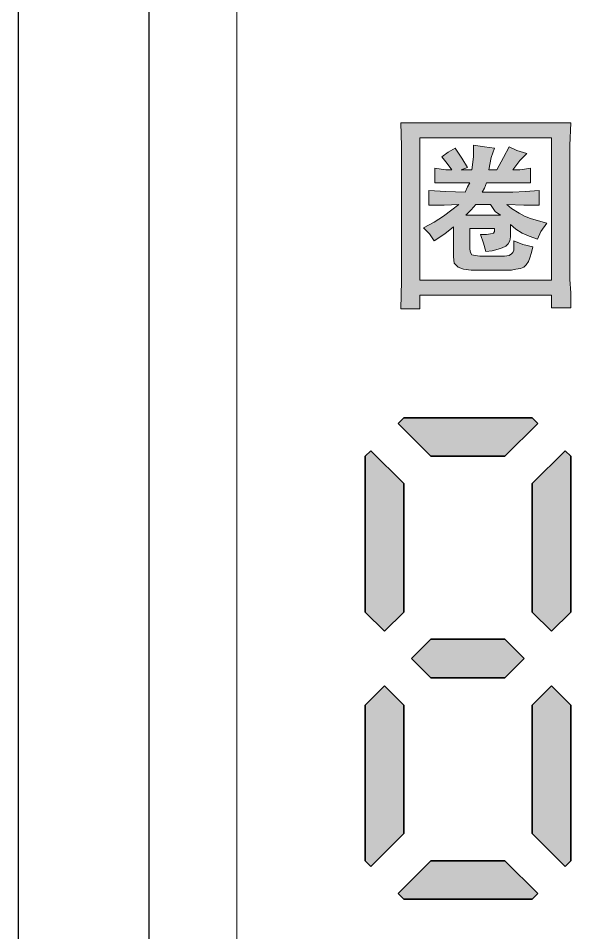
# Model space of a CAD drawing. Header units: millimetres. Extents: x -13 to 383, y -156 to 81.
# Drawn here: x 292.15 to 297.21, y 34.56 to 42.93 of the extents above; entities that cross this region are included whole.
import ezdxf

# ---------------------------------------------------------------- set-up
doc = ezdxf.new("R2010")
doc.units = ezdxf.units.MM
doc.header["$LTSCALE"] = 0.5
doc.layers.get('0').update_dxf_attribs({"lineweight": 18})
doc.layers.add('粗实线层', color=7, linetype='Continuous', lineweight=35)

msp = doc.modelspace()

# ---------------------------------------------------------------- hatches: boundary and pattern name
at = {"layer": '粗实线层', "linetype": 'Continuous'}
h = msp.add_hatch(color=8, dxfattribs=at)
h.paths.add_polyline_path([(295.6632524781127, 41.76147153739285), (295.6585126066315, 41.89418793886549), (295.6555825738682, 41.97622885624381), (296.3581807257087, 41.97622885624381), (296.3581807257087, 41.83817057983961), (295.8319903714956, 41.83817057983961), (295.8319903714956, 40.53428685824528), (296.3581807257087, 40.53428685824528), (296.3581807257087, 40.39622858184126), (295.8319903714956, 40.39622858184123), (295.8319903714956, 40.27351011392636), (295.6555825738682, 40.27351011392636), (295.6632524781127, 40.52661695400062), (295.6632524781127, 40.77205388983009), (295.6632524781127, 41.5543841227867)], flags=0)
h.paths.add_polyline_path([(296.3581807257087, 41.83817057983961), (296.3581807257087, 41.91712967456965), (296.3581807257087, 41.97622885624381), (297.2125731355364, 41.97622885624381), (297.2049032312918, 41.76914144163752), (297.2049032312918, 41.5543841227867), (297.2049032312918, 40.76438398558543), (297.2049032312918, 40.65700532616), (297.2049032312918, 40.54195676248995), (297.2125731355364, 40.41923829457519), (297.2125731355364, 40.28118001817114), (297.036165337909, 40.28118001817114), (297.036165337909, 40.39622858184123), (296.3581807257087, 40.39622858184123), (296.3581807257087, 40.53428685824528), (297.036165337909, 40.53428685824528), (297.036165337909, 41.83817057983961)], flags=0)
h = msp.add_hatch(color=8, dxfattribs=at)
h.paths.add_polyline_path([(296.5347683576265, 41.54603926696848), (296.5983856113932, 41.65913660699874), (296.6478656976569, 41.7580967795252), (296.7185515351755, 41.72275386076578), (296.81044312395, 41.69447952575817), (296.7468258701823, 41.63086227199113), (296.6832086164156, 41.54603926696848), (296.7114829514235, 41.54603926696848), (296.7468258701823, 41.54603926696848), (296.7892373726941, 41.55310785072044), (296.8457860427098, 41.56017643447228), (296.8457860427098, 41.4258733431864), (296.7397572864314, 41.4258733431864), (296.6620028651598, 41.4258733431864), (296.442876768852, 41.4258733431864), (296.4216710175961, 41.37639325692317), (296.4004652663402, 41.34105033816374), (296.6832086164156, 41.34105033816374), (296.7963059564461, 41.34811892191556), (296.9235404639804, 41.35518750566752), (296.9235404639804, 41.22088441438152), (296.7821687889421, 41.22088441438152), (296.626659946401, 41.22795299813347), (296.6690714489117, 41.19261007937405), (296.7397572864314, 41.15019857686264), (296.7892373726941, 41.12192424185517), (296.8457860427098, 41.10071849059941), (296.9164718802284, 41.07951273934378), (296.994226301499, 41.05830698808816), (296.9376776314843, 40.98055256681732), (296.9094032964765, 40.90986672929847), (296.8316488752059, 40.93814106430594), (296.7680316214382, 40.96641539931352), (296.7114829514235, 41.00175831807294), (296.6620028651598, 41.04416982058436), (296.6620028651598, 40.97348398306548), (296.6620028651598, 40.93107248055409), (296.6549342814078, 40.89572956179467), (296.6407971139049, 40.86745522678706), (296.619591362649, 40.84624947553144), (296.5842484438892, 40.83211230802763), (296.5489055251294, 40.81797514052383), (296.4923568551147, 40.80383797302002), (296.4358081851, 40.79676938926821), (296.4146024338442, 40.8745238105389), (296.3863280988363, 40.95227823180971), (296.442876768852, 40.95227823180971), (296.4782196876108, 40.9593468155617), (296.5064940226187, 40.96641539931352), (296.5135626063706, 40.98055256681732), (296.5135626063706, 41.00882690182479), (296.3581807257087, 41.00882690182479), (296.3581807257087, 41.12899282560701), (296.5701112763853, 41.12899282560701), (296.5206311901226, 41.16433574436644), (296.4782196876108, 41.22795299813347), (296.3581807257087, 41.22795299813347), (296.3581807257087, 41.65559388754238), (296.3581807257087, 41.76716682122341), (296.4216710175961, 41.7580967795252), (296.5135626063706, 41.74395961202154), (296.4852882713627, 41.65913660699874), (296.4640825201068, 41.54603926696848)], flags=0)
h.paths.add_polyline_path([(296.0823789975049, 41.60258793698367), (296.0625644337279, 41.62806380469743), (296.0328989112422, 41.6662051907507), (296.0894475812569, 41.70861669326197), (296.1530648350235, 41.74395961202154), (296.2166820887912, 41.6520680232469), (296.2661621750539, 41.56724501822424), (296.2096135050393, 41.54603926696848), (296.3085736775657, 41.54603926696848), (296.3227108450697, 41.6662051907507), (296.3227108450697, 41.77223394702901), (296.3581807257087, 41.76716682122341), (296.3581807257087, 41.2279529981335), (296.3439165963255, 41.22795299813347), (296.3015050938138, 41.17847291187024), (296.2520250075511, 41.12899282560701), (296.3581807257087, 41.12899282560701), (296.3581807257087, 41.00882690182482), (296.2873679263098, 41.00882690182479), (296.2873679263098, 40.81797514052383), (296.2944365100618, 40.78970080551625), (296.3085736775657, 40.7684950542606), (296.3368480125736, 40.76142647050878), (296.3581807257087, 40.75787101831949), (296.3581807257087, 40.62712337922275), (296.3015050938138, 40.62712337922275), (296.2308192562951, 40.63419196297471), (296.1813391700314, 40.65539771423036), (296.1459962512726, 40.69074063298979), (296.1389276675206, 40.74728930300498), (296.1389276675206, 41.02296406932871), (296.061173246249, 40.9593468155617), (295.9622130737226, 40.89572956179467), (295.9198015712118, 40.9593468155617), (295.8632529011961, 41.01589548557675), (295.9622130737226, 41.06537557183998), (296.0470360787461, 41.12192424185517), (296.1247905000167, 41.17847291187024), (296.1884077537834, 41.22795299813347), (296.0541046624982, 41.22088441438152), (295.9127329874599, 41.22088441438152), (295.9127329874599, 41.35518750566752), (296.068241830001, 41.34811892191556), (296.2449564237991, 41.34105033816374), (296.2661621750539, 41.39053042442697), (296.2873679263098, 41.4258733431864), (296.1106533325128, 41.4258733431864), (295.9692816574745, 41.4258733431864), (295.9692816574745, 41.56017643447228), (296.0258303274903, 41.55310785072044), (296.068241830001, 41.54603926696848), (296.1035847487609, 41.54603926696848), (296.1247905000167, 41.54603926696848)], flags=0)
msp.add_hatch(color=8, dxfattribs=at).paths.add_polyline_path([(296.3581807257087, 40.62712337922275), (296.3581807257087, 40.72415941795407), (296.3581807257087, 40.75787101831952), (296.3792595150843, 40.75435788675679), (296.6054541951451, 40.75435788675679), (296.6478656976569, 40.76142647050878), (296.6690714489117, 40.77556363801244), (296.6832086164156, 40.78970080551625), (296.6902772001677, 40.81090655677187), (296.6902772001677, 40.84624947553144), (296.6902772001677, 40.89572956179467), (296.7751002051901, 40.8603866430351), (296.8669917939646, 40.83918089177948), (296.8528546264607, 40.78970080551625), (296.8387174589578, 40.74022071925302), (296.8245802914539, 40.70487780049359), (296.803374540198, 40.67660346548598), (296.7821687889421, 40.65539771423036), (296.7538944539343, 40.64126054672656), (296.7114829514235, 40.63419196297471), (296.6690714489117, 40.62712337922275)], flags=0)
h = msp.add_hatch(color=8, dxfattribs=at)
h.paths.add_polyline_path([(295.9324252007312, 38.92056893629652), (295.667164550203, 39.18582958676961), (295.6311710618352, 39.22182307512998), (295.6828581006315, 39.27351011392628), (296.8593286928939, 39.27351011392628), (296.9110157314279, 39.22182307512992), (296.6097615925318, 38.92056893629643)], flags=0)
h.paths.add_polyline_path([(296.8593286926314, 37.49366544270075), (296.8593286926314, 38.46259070297157), (296.8593286926315, 38.67100183654378), (297.1605828314688, 38.97225597508896), (297.2122698702315, 38.92056893632622), (297.2122698702314, 37.4936654428034), (297.0357992815319, 37.31719485410594)], flags=0)
h.paths.add_polyline_path([(295.9324252006041, 36.89115716517472), (295.8429223168549, 36.98066004891473), (295.7559546117949, 37.06762775396561), (295.9324252006041, 37.24409834267783), (296.6097615926103, 37.24409834272632), (296.7862321814267, 37.06762775392809), (296.6097615926588, 36.89115716517472)], flags=0)
h.paths.add_polyline_path([(295.3299169230316, 37.49366544280352), (295.3299169230316, 38.0655183746118), (295.3299169230316, 38.92056893649038), (295.3816039617943, 38.97225597508901), (295.6828581006459, 38.67100183630018), (295.6828581006315, 37.4936654427008), (295.5063875119322, 37.31719485410599)], flags=0)
h.paths.add_polyline_path([(295.3299169230316, 35.21468657136219), (295.3299169230316, 36.2290588559481), (295.3299169230316, 36.64159006504912), (295.506387511731, 36.81806065374656), (295.6828581005885, 36.64159006510869), (295.6828581006315, 35.46425367137405), (295.3816039617943, 35.16299953276356)], flags=0)
h.paths.add_polyline_path([(295.6311710618352, 34.91343243272266), (295.8052145410626, 35.08747591191388), (295.9324252007312, 35.21468657155611), (296.6097615923719, 35.2146865715263), (296.9110157314279, 34.91343243272274), (296.8593286926315, 34.86174539392636), (295.6828581006315, 34.8617453939263)], flags=0)
h.paths.add_polyline_path([(296.8593286926314, 35.46425367157008), (296.8593286926314, 35.72562786820635), (296.8593286926314, 36.64159006515189), (297.0357992813308, 36.8180606537467), (297.2122698701883, 36.64159006510877), (297.2122698702315, 35.21468657123165), (297.1605828314688, 35.16299953276368)], flags=0)

# ---------------------------------------------------------------- linework, layer by layer
at = {"color": 4, "linetype": 'Continuous', "lineweight": 25}
for p, q in [((292.1534459703799, 48.64999987148562), (292.1534459703799, 20.64999900721827)), ((293.3534462602075, 20.64999900721827), (293.3534462602075, 48.64999987148562))]:
    msp.add_line(p, q, dxfattribs=at)
at = {"ltscale": 0.5}
for p, q in [((292.1534459703799, 20.64999900721827), (292.1534459703799, 48.64999987148562)), ((293.3534462602075, 20.64999900721827), (293.3534462602075, 48.64999987148562))]:
    msp.add_line(p, q, dxfattribs=at)
at = {"color": 8, "ltscale": 0.5}
msp.add_line((294.1534462602075, 22.44999900714126), (294.1534462602075, 46.84999987128461), dxfattribs=at)
at = {"color": 8, "lineweight": 0}
for points in [[(295.6555825738682, 41.97622885624381), (297.2125731355364, 41.97622885624381), (297.2049032312918, 41.76914144163752), (297.2049032312918, 41.5543841227867), (297.2049032312918, 40.76438398558543), (297.2049032312918, 40.65700532616), (297.2049032312918, 40.54195676248995), (297.2125731355364, 40.41923829457519), (297.2125731355364, 40.28118001817114), (297.036165337909, 40.28118001817114), (297.036165337909, 40.39622858184123), (295.8319903714956, 40.39622858184123), (295.8319903714956, 40.27351011392636), (295.6555825738682, 40.27351011392636), (295.6632524781127, 40.52661695400062), (295.6632524781127, 40.77205388983009), (295.6632524781127, 41.5543841227867), (295.6632524781127, 41.76147153739285), (295.6555825738682, 41.97622885624381)], [(295.8319903714956, 41.83817057983961), (295.8319903714956, 40.53428685824528), (297.036165337909, 40.53428685824528), (297.036165337909, 41.83817057983961), (295.8319903714956, 41.83817057983961)], [(296.3439165963255, 41.22795299813347), (296.3015050938138, 41.17847291187024), (296.2520250075511, 41.12899282560701), (296.5701112763853, 41.12899282560701), (296.5206311901226, 41.16433574436644), (296.4782196876108, 41.22795299813347), (296.3439165963255, 41.22795299813347)]]:
    msp.add_lwpolyline(points, dxfattribs=at)
msp.add_lwpolyline([(296.3227108450697, 41.6662051907507), (296.3227108450697, 41.77223394702901), (296.4216710175961, 41.7580967795252), (296.5135626063706, 41.74395961202154), (296.4852882713627, 41.65913660699874), (296.4640825201068, 41.54603926696848), (296.5347683576265, 41.54603926696848), (296.5983856113932, 41.65913660699874), (296.6478656976569, 41.7580967795252), (296.7185515351755, 41.72275386076578), (296.81044312395, 41.69447952575817), (296.7468258701823, 41.63086227199113), (296.6832086164156, 41.54603926696848), (296.7114829514235, 41.54603926696848), (296.7468258701823, 41.54603926696848), (296.7892373726941, 41.55310785072044), (296.8457860427098, 41.56017643447228), (296.8457860427098, 41.4258733431864), (296.7397572864314, 41.4258733431864), (296.6620028651598, 41.4258733431864), (296.442876768852, 41.4258733431864), (296.4216710175961, 41.37639325692317), (296.4004652663402, 41.34105033816374), (296.6832086164156, 41.34105033816374), (296.7963059564461, 41.34811892191556), (296.9235404639804, 41.35518750566752), (296.9235404639804, 41.22088441438152), (296.7821687889421, 41.22088441438152), (296.626659946401, 41.22795299813347), (296.6690714489117, 41.19261007937405), (296.7397572864314, 41.15019857686264), (296.7892373726941, 41.12192424185517), (296.8457860427098, 41.10071849059941), (296.9164718802284, 41.07951273934378), (296.994226301499, 41.05830698808816), (296.9376776314843, 40.98055256681732), (296.9094032964765, 40.90986672929847), (296.8316488752059, 40.93814106430594), (296.7680316214382, 40.96641539931352), (296.7114829514235, 41.00175831807294), (296.6620028651598, 41.04416982058436), (296.6620028651598, 40.97348398306548), (296.6620028651598, 40.93107248055409), (296.6549342814078, 40.89572956179467), (296.6407971139049, 40.86745522678706), (296.619591362649, 40.84624947553144), (296.5842484438892, 40.83211230802763), (296.5489055251294, 40.81797514052383), (296.4923568551147, 40.80383797302002), (296.4358081851, 40.79676938926821), (296.4146024338442, 40.8745238105389), (296.3863280988363, 40.95227823180971), (296.442876768852, 40.95227823180971), (296.4782196876108, 40.9593468155617), (296.5064940226187, 40.96641539931352), (296.5135626063706, 40.98055256681732), (296.5135626063706, 41.00882690182479), (296.2873679263098, 41.00882690182479), (296.2873679263098, 40.81797514052383), (296.2944365100618, 40.78970080551625), (296.3085736775657, 40.7684950542606), (296.3368480125736, 40.76142647050878), (296.3792595150843, 40.75435788675679), (296.6054541951451, 40.75435788675679), (296.6478656976569, 40.76142647050878), (296.6690714489117, 40.77556363801244), (296.6832086164156, 40.78970080551625), (296.6902772001677, 40.81090655677187), (296.6902772001677, 40.84624947553144), (296.6902772001677, 40.89572956179467), (296.7751002051901, 40.8603866430351), (296.8669917939646, 40.83918089177948), (296.8528546264607, 40.78970080551625), (296.8387174589578, 40.74022071925302), (296.8245802914539, 40.70487780049359), (296.803374540198, 40.67660346548598), (296.7821687889421, 40.65539771423036), (296.7538944539343, 40.64126054672656), (296.7114829514235, 40.63419196297471), (296.6690714489117, 40.62712337922275), (296.3015050938138, 40.62712337922275), (296.2308192562951, 40.63419196297471), (296.1813391700314, 40.65539771423036), (296.1459962512726, 40.69074063298979), (296.1389276675206, 40.74728930300498), (296.1389276675206, 41.02296406932871), (296.061173246249, 40.9593468155617), (295.9622130737226, 40.89572956179467), (295.9198015712118, 40.9593468155617), (295.8632529011961, 41.01589548557675), (295.9622130737226, 41.06537557183998), (296.0470360787461, 41.12192424185517), (296.1247905000167, 41.17847291187024), (296.1884077537834, 41.22795299813347), (296.0541046624982, 41.22088441438152), (295.9127329874599, 41.22088441438152), (295.9127329874599, 41.35518750566752), (296.068241830001, 41.34811892191556), (296.2449564237991, 41.34105033816374), (296.2661621750539, 41.39053042442697), (296.2873679263098, 41.4258733431864), (296.1106533325128, 41.4258733431864), (295.9692816574745, 41.4258733431864), (295.9692816574745, 41.56017643447228), (296.0258303274903, 41.55310785072044), (296.068241830001, 41.54603926696848), (296.1035847487609, 41.54603926696848), (296.1247905000167, 41.54603926696848), (296.0823789975049, 41.60258793698367), (296.0328989112422, 41.6662051907507), (296.0894475812569, 41.70861669326197), (296.1530648350235, 41.74395961202154), (296.2166820887912, 41.6520680232469), (296.2661621750539, 41.56724501822424), (296.2096135050393, 41.54603926696848), (296.3085736775657, 41.54603926696848)], close=True, dxfattribs=at)
at = {"layer": '粗实线层', "color": 8, "linetype": 'Continuous'}
for p, q in [((295.6828581006315, 39.27351011392628), (295.6311710618352, 39.22182307512998)), ((295.6311710618352, 39.22182307512998), (295.9324252007312, 38.92056893629652)), ((296.8593286928939, 39.27351011392628), (295.6828581006315, 39.27351011392628)), ((296.9110157314279, 39.22182307512992), (296.6097615925318, 38.92056893629643)), ((296.8593286926315, 39.27351011392628), (296.9110157314279, 39.22182307512992)), ((295.3816039617943, 38.97225597508901), (295.3299169230316, 38.92056893632633)), ((295.3816039617943, 38.9722559750891), (295.6828581006459, 38.67100183630018)), ((297.1605828314688, 38.97225597508896), (296.8593286926172, 38.67100183630009)), ((297.1605828314688, 38.97225597508896), (297.2122698702315, 38.92056893632622)), ((295.3299169230316, 38.92056893649038), (295.3299169230316, 37.49366544280352)), ((296.6097615923719, 38.92056893632633), (295.9324252007015, 38.92056893632633)), ((297.2122698702315, 38.92056893662098), (297.2122698702314, 37.4936654428034)), ((295.6828581006315, 38.67100183654387), (295.6828581006315, 37.4936654427008)), ((296.8593286926315, 38.67100183654378), (296.8593286926314, 37.49366544270075)), ((295.3299169230746, 37.49366544274395), (295.506387511731, 37.31719485410599)), ((295.6828581005885, 37.49366544274395), (295.5063875119322, 37.31719485410599)), ((296.8593286926745, 37.49366544274386), (297.0357992813308, 37.31719485410594)), ((297.2122698701883, 37.49366544274386), (297.0357992815319, 37.31719485410594)), ((295.9324252006041, 37.24409834267783), (295.7559546118361, 37.06762775392815)), ((296.6097615926103, 37.24409834272632), (295.9324252006527, 37.24409834272632)), ((296.6097615926588, 37.24409834267777), (296.7862321814267, 37.06762775392809)), ((295.9324252006041, 36.89115716517472), (295.7559546117949, 37.06762775396561)), ((296.6097615926588, 36.89115716517472), (296.786232181468, 37.06762775396561)), ((296.6097615926103, 36.89115716512632), (295.9324252006526, 36.89115716512632)), ((295.3299169230746, 36.64159006510863), (295.506387511731, 36.81806065374656)), ((295.6828581005885, 36.64159006510869), (295.5063875119322, 36.81806065374656)), ((296.8593286926745, 36.64159006510877), (297.0357992813308, 36.8180606537467)), ((297.2122698701883, 36.64159006510877), (297.0357992815319, 36.8180606537467)), ((295.3299169230316, 35.21468657136219), (295.3299169230316, 36.64159006504912)), ((295.6828581006315, 35.46425367137405), (295.6828581006315, 36.64159006515183)), ((296.8593286926314, 35.46425367157008), (296.8593286926314, 36.64159006515189)), ((297.2122698702315, 35.21468657123165), (297.2122698702314, 36.64159006504917)), ((295.3816039617943, 35.16299953276356), (295.6828581006459, 35.46425367155248)), ((297.1605828314688, 35.16299953276362), (296.8593286926172, 35.46425367155254)), ((295.3816039617943, 35.16299953276356), (295.3299169230316, 35.2146865715263)), ((295.6311710618352, 34.91343243272266), (295.9324252007312, 35.21468657155611)), ((296.6097615923719, 35.2146865715263), (295.9324252007015, 35.2146865715263)), ((296.9110157314279, 34.91343243272274), (296.6097615925318, 35.2146865715562)), ((297.1605828314688, 35.16299953276368), (297.2122698702315, 35.21468657152636)), ((295.6828581006315, 34.8617453939263), (295.6311710618352, 34.91343243272266)), ((296.8593286928939, 34.8617453939263), (295.6828581006315, 34.8617453939263)), ((296.8593286926315, 34.86174539392636), (296.9110157314279, 34.91343243272274))]:
    msp.add_line(p, q, dxfattribs=at)

doc.saveas('drawing.dxf')
